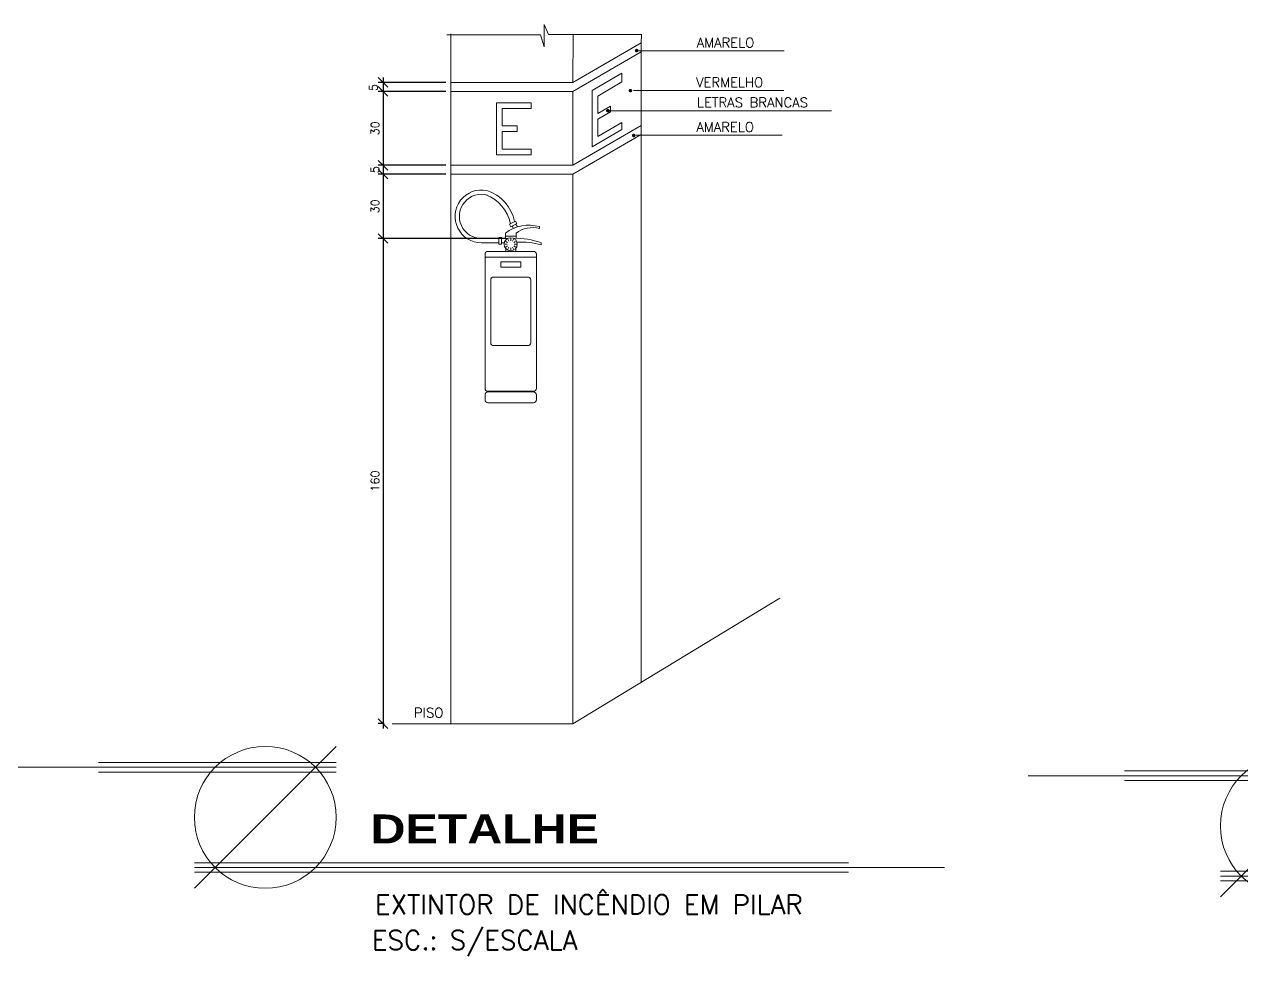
# Model space of a CAD drawing. Header units: millimetres. Extents: x 521 to 1055, y 261 to 520.
# Drawn here: x 995.51 to 1020.83, y 359.73 to 379.29 of the extents above; entities that cross this region are included whole.
import ezdxf

# ---------------------------------------------------------------- set-up
doc = ezdxf.new("R2010")
doc.units = ezdxf.units.MM
doc.linetypes.add('CONTINU', pattern=[0])
doc.layers.add('0.1', color=8, linetype='Continuous', lineweight=13)
doc.styles.add('ROMANS', font='romans')
doc.styles.add('SANSSERIFBOLD', font='sasb____.pfb', dxfattribs={"width": 1.2, "height": 0.6})
doc.styles.get("Standard").update_dxf_attribs({"font": 'romans.shx'})
doc.dimstyles.new('Fares Eng - 50', dxfattribs={"dimscale": 2, "dimtxt": 0.085, "dimasz": 0.1, "dimexe": 0.05, "dimexo": 0.05, "dimgap": 0.04, "dimtad": 1, "dimzin": 4, "dimdsep": 46, "dimtxsty": 'ROMANS', "dimblk1": 'OBLIQUE', "dimblk2": 'OBLIQUE', "dimsah": 1, "dimcen": 0.05, "dimdle": 0.05, "dimclrd": 8, "dimclre": 8, "dimclrt": 8, "dimaunit": 1, "dimadec": 0, "dimazin": 0, "dimtfac": 1, "dimtix": 1, "dimtmove": 2, "dimatfit": 0, "dimldrblk": 'OPEN90', "dimfxl": 1, "dimtolj": 1, "dimtzin": 0, "dimarcsym": 0})

# ---------------------------------------------------------------- blocks, each defined once
blk = doc.blocks.new('_OBLIQUE')
at = {"color": 0, "linetype": 'ByBlock'}
blk.add_line((-0.5, -0.5), (0.5, 0.5), dxfattribs=at)
blk = doc.blocks.new('*D2239')
at = {"layer": '0.1', "color": 8, "linetype": 'CONTINU', "lineweight": -2, "transparency": 16777216}
for p, q in [((1005.526, 374.831), (1002.87, 374.831)), ((1002.97, 374.931), (1002.97, 364.644)), ((1002.993, 364.744), (1002.87, 364.744))]:
    blk.add_line(p, q, dxfattribs=at)
at = {"layer": 'DEFPOINTS', "color": 0, "linetype": 'CONTINU', "lineweight": -2, "transparency": 16777216}
for p in [(1005.626, 374.831), (1002.97, 364.744), (1003.093, 364.744)]:
    blk.add_point(p, dxfattribs=at)
at = {"layer": '0.1', "color": 8, "linetype": 'CONTINU', "lineweight": -2, "transparency": 16777216, "xscale": 0.2, "yscale": 0.2, "zscale": 0.2}
for p, rotation in [((1002.97, 374.831), 90), ((1002.97, 364.744), 270)]:
    blk.add_blockref('_OBLIQUE', p, dxfattribs=dict(at, rotation=rotation))
at = {"layer": '0.1', "color": 8, "linetype": 'CONTINU', "lineweight": -2, "transparency": 16777216, "insert": (1002.805, 369.787), "char_height": 0.17, "attachment_point": 5, "rotation": 90, "style": 'ROMANS'}
blk.add_mtext('\\A1;160', dxfattribs=at)
blk = doc.blocks.new('_Open90')
at = {"color": 0, "linetype": 'ByBlock', "lineweight": -2}
for p, q in [((0, 0), (-1, 0)), ((-0.5, 0.5), (0, 0)), ((0, 0), (-0.5, -0.5))]:
    blk.add_line(p, q, dxfattribs=at)
blk = doc.blocks.new('*D2241')
at = {"layer": '0.1', "color": 8, "linetype": 'CONTINU', "lineweight": -2, "transparency": 16777216}
for p, q in [((1004.279, 377.891), (1002.87, 377.891)), ((1002.97, 377.991), (1002.97, 376.256)), ((1004.279, 376.356), (1002.87, 376.356))]:
    blk.add_line(p, q, dxfattribs=at)
at = {"layer": 'DEFPOINTS', "color": 0, "linetype": 'CONTINU', "lineweight": -2, "transparency": 16777216}
for p in [(1004.379, 377.891), (1002.97, 376.356), (1004.379, 376.356)]:
    blk.add_point(p, dxfattribs=at)
at = {"layer": '0.1', "color": 8, "linetype": 'CONTINU', "lineweight": -2, "transparency": 16777216, "xscale": 0.2, "yscale": 0.2, "zscale": 0.2}
for p, rotation in [((1002.97, 377.891), 90), ((1002.97, 376.356), 270)]:
    blk.add_blockref('_OBLIQUE', p, dxfattribs=dict(at, rotation=rotation))
at = {"layer": '0.1', "color": 8, "linetype": 'CONTINU', "lineweight": -2, "transparency": 16777216, "insert": (1002.805, 377.123), "char_height": 0.17, "attachment_point": 5, "rotation": 90, "style": 'ROMANS'}
blk.add_mtext('\\A1;30 ', dxfattribs=at)
blk = doc.blocks.new('*D2243')
at = {"layer": '0.1', "color": 8, "linetype": 'CONTINU', "lineweight": -2, "transparency": 16777216}
for p, q in [((1004.279, 376.356), (1002.87, 376.356)), ((1002.97, 376.456), (1002.97, 376.069)), ((1004.279, 376.169), (1002.87, 376.169))]:
    blk.add_line(p, q, dxfattribs=at)
at = {"layer": 'DEFPOINTS', "color": 0, "linetype": 'CONTINU', "lineweight": -2, "transparency": 16777216}
for p in [(1004.379, 376.356), (1002.97, 376.169), (1004.379, 376.169)]:
    blk.add_point(p, dxfattribs=at)
at = {"layer": '0.1', "color": 8, "linetype": 'CONTINU', "lineweight": -2, "transparency": 16777216, "xscale": 0.2, "yscale": 0.2, "zscale": 0.2}
for p, rotation in [((1002.97, 376.356), 90), ((1002.97, 376.169), 270)]:
    blk.add_blockref('_OBLIQUE', p, dxfattribs=dict(at, rotation=rotation))
at = {"layer": '0.1', "color": 8, "linetype": 'CONTINU', "lineweight": -2, "transparency": 16777216, "insert": (1002.804, 376.263), "char_height": 0.17, "attachment_point": 5, "rotation": 90, "style": 'ROMANS'}
blk.add_mtext('\\A1;5', dxfattribs=at)
blk = doc.blocks.new('*D2244')
at = {"layer": '0.1', "color": 8, "linetype": 'CONTINU', "lineweight": -2, "transparency": 16777216}
for p, q in [((1002.97, 376.269), (1002.97, 374.731)), ((1004.279, 376.169), (1002.87, 376.169)), ((1005.526, 374.831), (1002.87, 374.831))]:
    blk.add_line(p, q, dxfattribs=at)
at = {"layer": 'DEFPOINTS', "color": 0, "linetype": 'CONTINU', "lineweight": -2, "transparency": 16777216}
for p in [(1004.379, 376.169), (1002.97, 374.831), (1005.626, 374.831)]:
    blk.add_point(p, dxfattribs=at)
at = {"layer": '0.1', "color": 8, "linetype": 'CONTINU', "lineweight": -2, "transparency": 16777216, "xscale": 0.2, "yscale": 0.2, "zscale": 0.2}
for p, rotation in [((1002.97, 376.169), 90), ((1002.97, 374.831), 270)]:
    blk.add_blockref('_OBLIQUE', p, dxfattribs=dict(at, rotation=rotation))
at = {"layer": '0.1', "color": 8, "linetype": 'CONTINU', "lineweight": -2, "transparency": 16777216, "insert": (1002.805, 375.5), "char_height": 0.17, "attachment_point": 5, "rotation": 90, "style": 'ROMANS'}
blk.add_mtext('\\A1;30', dxfattribs=at)
blk = doc.blocks.new('*D2247')
at = {"layer": '0.1', "color": 8, "linetype": 'CONTINU', "lineweight": -2, "transparency": 16777216}
for p, q in [((1004.279, 378.077), (1002.87, 378.077)), ((1002.97, 378.177), (1002.97, 377.791)), ((1004.279, 377.891), (1002.87, 377.891))]:
    blk.add_line(p, q, dxfattribs=at)
at = {"layer": 'DEFPOINTS', "color": 0, "linetype": 'CONTINU', "lineweight": -2, "transparency": 16777216}
for p in [(1004.379, 378.077), (1002.97, 377.891), (1004.379, 377.891)]:
    blk.add_point(p, dxfattribs=at)
at = {"layer": '0.1', "color": 8, "linetype": 'CONTINU', "lineweight": -2, "transparency": 16777216, "xscale": 0.2, "yscale": 0.2, "zscale": 0.2}
for p, rotation in [((1002.97, 378.077), 90), ((1002.97, 377.891), 270)]:
    blk.add_blockref('_OBLIQUE', p, dxfattribs=dict(at, rotation=rotation))
at = {"layer": '0.1', "color": 8, "linetype": 'CONTINU', "lineweight": -2, "transparency": 16777216, "insert": (1002.77, 377.972), "char_height": 0.17, "attachment_point": 5, "rotation": 90, "style": 'ROMANS'}
blk.add_mtext('\\A1;5', dxfattribs=at)
blk = doc.blocks.new('TITU-2')
at = {"color": 1}
for p, q in [((0.01475, 0.01475), (-0.01475, -0.01475)), ((-0.03471, 0.01043), (-0.05471, 0.01043)), ((0.01475, 0.01143), (-0.03471, 0.01143)), ((0.01475, 0.00943), (-0.03471, 0.00943)), ((-0.01475, -0.00943), (0.1213, -0.00943)), ((-0.01475, -0.01143), (0.1213, -0.01143)), ((0.1413, -0.01043), (0.1213, -0.01043))]:
    blk.add_line(p, q, dxfattribs=at)
at = {"color": 7}
for p, q in [((0.01475, 0.01043), (-0.03471, 0.01043)), ((-0.01475, -0.01043), (0.1213, -0.01043))]:
    blk.add_line(p, q, dxfattribs=at)
at = {"color": 1}
blk.add_circle((0, 0), 0.01475, dxfattribs=at)
at = {"color": 4}
blk.add_text('ESC.:', height=0.004, dxfattribs=at).set_placement((0.02216, -0.02752))
at = {"color": 8, "style": 'SANSSERIFBOLD', "width": 1.2}
blk.add_attdef('FACHADA', (0.0219, -0.0054), '', height=0.006, dxfattribs=at)
at = {"color": 4}
for tag, p in [('FACHADA', (0.0228, -0.02014)), ('0/0', (0.03834, -0.02752))]:
    blk.add_attdef(tag, p, '', height=0.004, dxfattribs=at)

msp = doc.modelspace()

# ---------------------------------------------------------------- linework, layer by layer
at = {"layer": '0.1', "color": 8}
for p, q in [((1006.32264, 378.82015), (1006.32264, 379.28533)), ((1006.32264, 379.28533), (1006.41296, 379.07704)), ((1004.29535, 379.0701), (1006.24621, 379.0701)), ((1004.37873, 378.06337), (1004.37873, 379.09093)), ((1006.24621, 379.0701), (1006.32264, 378.82015)), ((1006.41296, 379.07704), (1008.35141, 379.07704)), ((1006.91538, 378.07745), (1006.92606, 379.07704)), ((1008.34292, 379.07704), (1008.34263, 378.90148)), ((1006.91538, 378.07745), (1008.34263, 378.90148)), ((1008.34263, 378.90148), (1008.34263, 365.61115)), ((1006.91538, 377.89054), (1008.34263, 378.71456)), ((1008.28154, 378.73417), (1011.31497, 378.73579)), ((1007.93986, 378.272), (1007.31775, 377.91283)), ((1007.93986, 378.272), (1007.93986, 378.08633)), ((1004.37949, 378.07745), (1004.37949, 364.73784)), ((1004.37949, 376.16948), (1004.37949, 378.07745)), ((1004.37949, 378.07745), (1006.91538, 378.07745)), ((1007.93986, 378.08633), (1007.43546, 377.79512)), ((1004.37949, 377.89054), (1006.91538, 377.89054)), ((1006.91538, 377.89054), (1006.91538, 376.3564)), ((1006.91538, 377.89054), (1006.91538, 376.3564)), ((1007.31775, 377.91283), (1007.31775, 376.73923)), ((1007.43546, 377.79512), (1007.43546, 377.43129)), ((1008.18262, 377.90664), (1011.30888, 377.90826)), ((1005.33287, 377.65394), (1005.33287, 376.57316)), ((1006.05122, 377.65394), (1005.33287, 377.65394)), ((1006.05122, 377.53623), (1005.45058, 377.53623)), ((1005.45058, 377.53623), (1005.45058, 377.1724)), ((1006.05122, 377.65394), (1006.05122, 377.53623)), ((1007.43546, 377.43129), (1007.70493, 377.58687)), ((1007.70493, 377.58687), (1007.70493, 377.46916)), ((1007.43546, 377.31358), (1007.70493, 377.46916)), ((1007.43546, 376.94976), (1007.43546, 377.31358)), ((1007.66499, 377.48974), (1012.29917, 377.48974)), ((1005.45058, 377.1724), (1005.76173, 377.1724)), ((1005.45058, 376.69087), (1005.45058, 377.05469)), ((1005.45058, 377.05469), (1005.76173, 377.05469)), ((1005.76173, 377.1724), (1005.76173, 377.05469)), ((1008.34263, 377.18042), (1006.91538, 376.3564)), ((1008.34263, 376.99351), (1006.91538, 376.16948)), ((1007.93986, 377.0984), (1007.31698, 376.73878)), ((1007.93986, 377.24097), (1007.43546, 376.94976)), ((1007.93986, 377.24097), (1007.93986, 377.0984)), ((1008.23615, 376.97799), (1011.26958, 376.9796)), ((1006.05122, 376.57316), (1005.33287, 376.57316)), ((1006.05122, 376.69087), (1005.45058, 376.69087)), ((1006.05122, 376.57316), (1006.05122, 376.69087)), ((1006.91538, 376.3564), (1004.37949, 376.3564)), ((1006.91538, 376.16948), (1004.37949, 376.16948)), ((1006.91538, 376.16948), (1006.91538, 364.74107)), ((1005.72372, 375.19386), (1005.60193, 375.12898)), ((1005.60193, 375.12898), (1005.63027, 375.07578)), ((1005.63027, 375.07578), (1005.75377, 375.14157)), ((1005.72372, 375.19386), (1005.75206, 375.14066)), ((1006.22481, 375.0783), (1006.22481, 375.03749)), ((1005.0194, 374.83113), (1005.37665, 374.83113)), ((1005.0194, 374.74203), (1005.37665, 374.74203)), ((1005.37665, 374.8549), (1005.37665, 374.71691)), ((1005.37665, 374.8549), (1005.43693, 374.8549)), ((1005.37665, 374.71691), (1005.43693, 374.71691)), ((1005.43693, 374.71691), (1005.43693, 374.85684)), ((1005.43693, 374.83113), (1005.55873, 374.83113)), ((1005.43693, 374.74203), (1005.4927, 374.74203)), ((1005.55237, 374.71233), (1005.50765, 374.71233)), ((1005.51507, 374.83113), (1005.51507, 374.94225)), ((1005.51507, 374.87822), (1005.73674, 374.87822)), ((1005.56222, 374.7491), (1005.52349, 374.77146)), ((1005.58914, 374.77602), (1005.56678, 374.81475)), ((1005.62591, 374.78587), (1005.62591, 374.83059)), ((1005.66267, 374.77602), (1005.68503, 374.81475)), ((1005.68959, 374.7491), (1005.72832, 374.77146)), ((1005.69944, 374.71233), (1005.74416, 374.71233)), ((1005.73674, 374.9442), (1005.73674, 374.83796)), ((1006.25945, 374.74211), (1006.25945, 374.69942)), ((1005.09133, 374.50444), (1005.09133, 371.71279)), ((1005.15073, 374.56384), (1006.10108, 374.56384)), ((1005.52196, 374.6239), (1005.52196, 374.56384)), ((1005.56222, 374.67557), (1005.52349, 374.65321)), ((1005.58914, 374.64865), (1005.56678, 374.60992)), ((1005.62591, 374.6388), (1005.62591, 374.59408)), ((1005.66267, 374.64865), (1005.68503, 374.60992)), ((1005.68959, 374.67557), (1005.72832, 374.65321)), ((1005.72985, 374.6239), (1005.72985, 374.56384)), ((1006.16048, 374.50444), (1006.16048, 371.71279)), ((1005.09133, 374.44505), (1006.16048, 374.44505)), ((1005.41802, 374.34306), (1005.41802, 374.23865)), ((1005.41802, 374.34306), (1005.83379, 374.34306)), ((1005.41802, 374.23865), (1005.83379, 374.23865)), ((1005.83379, 374.34306), (1005.83379, 374.23865)), ((1005.21013, 373.96987), (1005.21013, 372.66314)), ((1005.26952, 374.02927), (1005.98229, 374.02927)), ((1006.04168, 373.96987), (1006.04168, 372.66314)), ((1005.26952, 372.60374), (1005.98229, 372.60374)), ((1005.09133, 371.5811), (1005.09133, 371.4752)), ((1005.15073, 371.65339), (1006.10108, 371.65339)), ((1005.15073, 371.6405), (1006.10108, 371.6405)), ((1006.16048, 371.5811), (1006.16048, 371.4752)), ((1006.16048, 371.5811), (1006.16048, 371.4752)), ((1005.15073, 371.4158), (1006.10108, 371.4158)), ((1006.91538, 364.74107), (1011.22013, 367.35101)), ((1003.16184, 364.74107), (1006.91538, 364.74107))]:
    msp.add_line(p, q, dxfattribs=at)
at = {"layer": '0.1', "color": 8, "const_width": 0.03712}
for points in [[(1008.22609, 378.74005, 1), (1008.26321, 378.74005, 1)], [(1008.09749, 377.90661, 1), (1008.13462, 377.90661, 1)], [(1007.62787, 377.48974, 1), (1007.66499, 377.48974, 1)], [(1008.16708, 376.97333, 1), (1008.20421, 376.97333, 1)]]:
    msp.add_lwpolyline(points, format="xyb", close=True, dxfattribs=at)
at = {"layer": '0.1', "color": 8}
msp.add_circle((1005.62591, 374.71233), 0.13647, dxfattribs=at)
for centre, radius, start, end in [((1005.0194, 375.29145), 0.54942, 78.517506, 270), ((1005.0194, 375.29145), 0.46033, 74.332309, 270), ((1004.81578, 374.97655), 0.82095, 11.405116, 68.921532), ((1004.8774, 375.02887), 0.83953, 10.556484, 72.576974), ((1006.00685, 374.29602), 0.81208, 74.431062, 127.270922), ((1004.41044, 374.31651), 1.46308, 29.648977, 31.830526), ((1004.48917, 374.42324), 1.43158, 26.922337, 29.622784), ((1006.07534, 374.49609), 0.56165, 74.566347, 127.075366), ((1005.74011, 373.34496), 1.49055, 69.609005, 92.056001), ((1005.84494, 373.26766), 1.49055, 73.853437, 93.445231), ((1005.15073, 374.50444), 0.0594, 90, 180), ((1006.10108, 374.50444), 0.0594, 0, 90), ((1005.26952, 373.96987), 0.0594, 90, 180), ((1005.98229, 373.96987), 0.0594, 0, 90), ((1005.26952, 372.66314), 0.0594, 180, 270), ((1005.98229, 372.66314), 0.0594, 270, 0), ((1005.15073, 371.71279), 0.0594, 180, 270), ((1006.10108, 371.71279), 0.0594, 270, 0), ((1005.15073, 371.5811), 0.0594, 90, 180), ((1005.15073, 371.4752), 0.0594, 180, 270), ((1006.10108, 371.5811), 0.0594, 0, 90), ((1006.10108, 371.4752), 0.0594, 270, 0)]:
    msp.add_arc(centre, radius, start, end, dxfattribs=at)

# ---------------------------------------------------------------- block references
ref = msp.add_blockref('TITU-2', (1000.52168, 362.79228), dxfattribs=dict(at, xscale=100, yscale=100, zscale=100))
ref.add_attrib('FACHADA', 'DETALHE', (1002.71168, 362.25228), dxfattribs={"layer": '0', "color": 8, "height": 0.6, "style": 'SANSSERIFBOLD', "width": 1.2})
ref.add_attrib('0/0', 'S/ESCALA', (1004.35597, 360.04018), dxfattribs={"layer": '0', "color": 4, "height": 0.4})
ref.add_attrib('FACHADA', 'EXTINTOR DE INCÊNDIO EM PILAR', (1002.80119, 360.77855), dxfattribs={"layer": '0', "color": 4, "height": 0.4})
ref = msp.add_blockref('TITU-2', (1021.86258, 362.61468), dxfattribs=dict(at, xscale=100, yscale=100, zscale=100))
ref.add_attrib('FACHADA', 'DETALHE', (1024.05258, 362.07468), dxfattribs={"layer": '0', "color": 8, "height": 0.6, "style": 'SANSSERIFBOLD', "width": 1.2})
ref.add_attrib('0/0', 'S/ESCALA', (1025.69687, 359.86258), dxfattribs={"layer": '0', "color": 4, "height": 0.4})
ref.add_attrib('FACHADA', 'EXTINTOR DE INCÊNDIO EM PAREDE', (1024.14209, 360.60095), dxfattribs={"layer": '0', "color": 4, "height": 0.4})

# ---------------------------------------------------------------- texts
at = {"layer": '0.1', "color": 8, "style": 'ROMANS'}
for s, height, p in [('AMARELO', 0.200981, (1009.49455, 378.80599)), ('VERMELHO', 0.200981, (1009.48205, 377.97846)), ('LETRAS BRANCAS', 0.2009809, (1009.5008, 377.55995)), ('AMARELO', 0.200981, (1009.4883, 377.04981)), ('PISO', 0.200981, (1003.61365, 364.8678))]:
    msp.add_text(s, height=height, dxfattribs=at).set_placement(p)

# ---------------------------------------------------------------- dimensions: what is measured, and where the dimension line sits
at = {"layer": '0.1', "color": 8, "linetype": 'CONTINU', "lineweight": -2}
for base, p1, p2, picture, middle in [((1002.96976, 377.89054), (1004.37949, 378.07745), (1004.37949, 377.89054), '*D2247', (1002.7705, 377.97192)), ((1002.96976, 376.16948), (1004.37949, 376.3564), (1004.37949, 376.16948), '*D2243', (1002.80434, 376.26294))]:
    dim = msp.add_linear_dim(base=base, p1=p1, p2=p2, angle=90, text='5', dimstyle='Fares Eng - 50', dxfattribs=at)
    dim.commit()
    dim.dimension.update_dxf_attribs({"geometry": picture, "text_midpoint": middle, "dimtype": 160})
for base, p1, p2, text, picture, middle in [((1002.96976, 376.3564), (1004.37949, 377.89054), (1004.37949, 376.3564), '30 ', '*D2241', (1002.80476, 377.12347)), ((1002.96976, 374.83059), (1004.37949, 376.16948), (1005.62591, 374.83059), '30', '*D2244', (1002.80476, 375.50004)), ((1002.96976, 364.74366), (1005.62591, 374.83059), (1003.09267, 364.74366), '160', '*D2239', (1002.80476, 369.78712))]:
    dim = msp.add_linear_dim(base=base, p1=p1, p2=p2, angle=90, text=text, dimstyle='Fares Eng - 50', dxfattribs=at)
    dim.commit()
    dim.dimension.update_dxf_attribs({"geometry": picture, "text_midpoint": middle})

doc.saveas('drawing.dxf')
